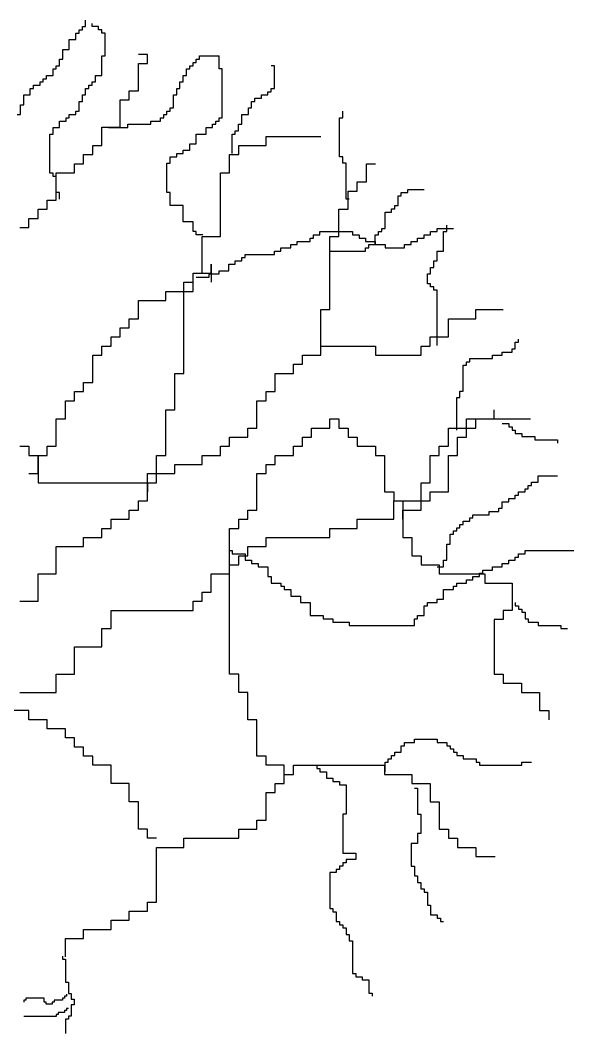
# Model space of a CAD drawing. Header units: millimetres. Extents: x -10794 to 121495, y 177957 to 264658.
# Drawn here: x 97749 to 100502, y 203721 to 208730 of the extents above; entities that cross this region are included whole.
import ezdxf

# ---------------------------------------------------------------- set-up
doc = ezdxf.new("R2010")
doc.units = ezdxf.units.MM

# ---------------------------------------------------------------- blocks, each defined once
blk = doc.blocks.new('A$C5D3D05BB')
for p, q in [((3091.3, 8349.9), (3091.3, 8366.1)), ((3091.3, 8366.1), (3107.4, 8366.1)), ((3107.4, 8366.1), (3107.4, 8398.4)), ((3139.8, 8366.1), (3139.8, 8382.2)), ((3172.2, 8366.1), (3139.8, 8366.1)), ((3172.2, 8349.9), (3172.2, 8366.1)), ((3058.9, 8301.4), (3058.9, 8333.7)), ((3058.9, 8333.7), (3075.1, 8333.7)), ((3075.1, 8333.7), (3075.1, 8349.9)), ((3075.1, 8349.9), (3091.3, 8349.9)), ((3188.4, 8349.9), (3172.2, 8349.9)), ((3188.4, 8333.7), (3188.4, 8349.9)), ((3204.5, 8333.7), (3188.4, 8333.7)), ((3204.5, 8220.5), (3204.5, 8333.7)), ((3026.5, 8252.8), (3026.5, 8301.4)), ((3026.5, 8301.4), (3058.9, 8301.4)), ((2994.1, 8204.3), (2994.1, 8252.8)), ((2994.1, 8252.8), (3026.5, 8252.8)), ((3188.4, 8123.5), (3188.4, 8220.5)), ((3188.4, 8220.5), (3204.5, 8220.5)), ((3415.2, 8228.3), (3369.9, 8228.3)), ((3415.2, 8183), (3415.2, 8228.3)), ((3673.9, 8204.3), (3673.9, 8220.5)), ((3673.9, 8220.5), (3771, 8220.5)), ((3771, 8155.8), (3771, 8220.5)), ((2961.8, 8155.8), (2961.8, 8172)), ((2961.8, 8172), (2978, 8172)), ((2978, 8172), (2978, 8204.3)), ((2978, 8204.3), (2994.1, 8204.3)), ((3369.9, 8047), (3369.9, 8183)), ((3369.9, 8183), (3415.2, 8183)), ((3625.3, 8155.8), (3625.3, 8172)), ((3625.3, 8172), (3641.5, 8172)), ((3641.5, 8172), (3641.5, 8188.2)), ((3641.5, 8188.2), (3657.7, 8188.2)), ((3657.7, 8188.2), (3657.7, 8204.3)), ((3657.7, 8204.3), (3673.9, 8204.3)), ((4046.1, 8172), (4030, 8172)), ((4046.1, 8058.8), (4046.1, 8172)), ((2913.2, 8107.3), (2913.2, 8123.5)), ((2913.2, 8123.5), (2945.6, 8123.5)), ((2945.6, 8123.5), (2945.6, 8155.8)), ((2945.6, 8155.8), (2961.8, 8155.8)), ((3156, 8091.1), (3156, 8123.5)), ((3156, 8123.5), (3188.4, 8123.5)), ((3593, 8091.1), (3593, 8123.5)), ((3593, 8123.5), (3609.2, 8123.5)), ((3609.2, 8123.5), (3609.2, 8155.8)), ((3609.2, 8155.8), (3625.3, 8155.8)), ((3787.2, 8155.8), (3771, 8155.8)), ((3787.2, 7913.2), (3787.2, 8155.8)), ((2848.5, 8058.8), (2848.5, 8074.9)), ((2848.5, 8074.9), (2880.9, 8074.9)), ((2880.9, 8074.9), (2880.9, 8091.1)), ((2880.9, 8091.1), (2897, 8091.1)), ((2897, 8091.1), (2897, 8107.3)), ((2897, 8107.3), (2913.2, 8107.3)), ((3123.6, 8058.8), (3123.6, 8074.9)), ((3123.6, 8074.9), (3139.8, 8074.9)), ((3139.8, 8074.9), (3139.8, 8091.1)), ((3139.8, 8091.1), (3156, 8091.1)), ((3576.8, 8058.8), (3576.8, 8091.1)), ((3576.8, 8091.1), (3593, 8091.1)), ((2799.9, 7977.9), (2799.9, 8026.4)), ((2799.9, 8026.4), (2832.3, 8026.4)), ((2832.3, 8026.4), (2832.3, 8058.8)), ((2832.3, 8058.8), (2848.5, 8058.8)), ((3091.3, 7994.1), (3091.3, 8026.4)), ((3091.3, 8026.4), (3107.4, 8026.4)), ((3107.4, 8026.4), (3107.4, 8058.8)), ((3107.4, 8058.8), (3123.6, 8058.8)), ((3324.5, 8001.7), (3324.5, 8047)), ((3324.5, 8047), (3369.9, 8047)), ((3544.4, 7961.7), (3544.4, 8026.4)), ((3544.4, 8026.4), (3560.6, 8026.4)), ((3560.6, 8026.4), (3560.6, 8058.8)), ((3560.6, 8058.8), (3576.8, 8058.8)), ((3981.4, 8010.2), (3981.4, 8026.4)), ((3981.4, 8026.4), (4013.8, 8026.4)), ((4013.8, 8026.4), (4013.8, 8042.6)), ((4013.8, 8042.6), (4030, 8042.6)), ((4030, 8042.6), (4030, 8058.8)), ((4030, 8058.8), (4046.1, 8058.8)), ((2783.7, 7929.4), (2783.7, 7977.9)), ((2783.7, 7977.9), (2799.9, 7977.9)), ((3075.1, 7945.5), (3075.1, 7994.1)), ((3075.1, 7994.1), (3091.3, 7994.1)), ((3279.2, 7865.8), (3279.2, 8001.7)), ((3279.2, 8001.7), (3324.5, 8001.7)), ((3932.8, 7961.7), (3932.8, 7994.1)), ((3932.8, 7994.1), (3949, 7994.1)), ((3949, 7994.1), (3949, 8010.2)), ((3949, 8010.2), (3981.4, 8010.2)), ((2767.6, 7929.4), (2783.7, 7929.4)), ((3026.5, 7913.2), (3026.5, 7929.4)), ((3026.5, 7929.4), (3058.9, 7929.4)), ((3058.9, 7929.4), (3058.9, 7945.5)), ((3058.9, 7945.5), (3075.1, 7945.5)), ((3495.9, 7913.2), (3495.9, 7929.4)), ((3495.9, 7929.4), (3512.1, 7929.4)), ((3512.1, 7929.4), (3512.1, 7945.5)), ((3512.1, 7945.5), (3528.2, 7945.5)), ((3528.2, 7945.5), (3528.2, 7961.7)), ((3528.2, 7961.7), (3544.4, 7961.7)), ((3884.3, 7880.8), (3884.3, 7929.4)), ((3884.3, 7929.4), (3916.7, 7929.4)), ((3916.7, 7929.4), (3916.7, 7961.7)), ((3916.7, 7961.7), (3932.8, 7961.7)), ((4386, 7913.2), (4386, 7945.5)), ((2945.6, 7832.3), (2945.6, 7864.7)), ((2945.6, 7864.7), (2978, 7864.7)), ((2978, 7864.7), (2978, 7897)), ((2978, 7897), (3010.3, 7897)), ((3010.3, 7897), (3010.3, 7913.2)), ((3010.3, 7913.2), (3026.5, 7913.2)), ((3188.5, 7775.2), (3188.5, 7865.8)), ((3188.5, 7865.8), (3279.2, 7865.8)), ((3220.7, 7864.7), (3317.8, 7864.7)), ((3317.8, 7864.7), (3317.8, 7880.8)), ((3317.8, 7880.8), (3431.1, 7880.8)), ((3431.1, 7880.8), (3431.1, 7897)), ((3431.1, 7897), (3479.7, 7897)), ((3479.7, 7897), (3479.7, 7913.2)), ((3479.7, 7913.2), (3495.9, 7913.2)), ((3706.3, 7832.3), (3706.3, 7864.7)), ((3706.3, 7864.7), (3738.6, 7864.7)), ((3738.6, 7864.7), (3738.6, 7880.8)), ((3738.6, 7880.8), (3754.8, 7880.8)), ((3754.8, 7880.8), (3754.8, 7897)), ((3754.8, 7897), (3771, 7897)), ((3771, 7897), (3771, 7913.2)), ((3771, 7913.2), (3787.2, 7913.2)), ((3868.1, 7848.5), (3868.1, 7880.8)), ((3868.1, 7880.8), (3884.3, 7880.8)), ((4369.8, 7719.1), (4369.8, 7913.2)), ((4369.8, 7913.2), (4386, 7913.2)), ((2929.4, 7638.2), (2929.4, 7832.3)), ((2929.4, 7832.3), (2945.6, 7832.3)), ((3657.7, 7783.8), (3657.7, 7832.3)), ((3657.7, 7832.3), (3706.3, 7832.3)), ((3835.7, 7735.3), (3835.7, 7832.3)), ((3835.7, 7832.3), (3851.9, 7832.3)), ((3851.9, 7832.3), (3851.9, 7848.5)), ((3851.9, 7848.5), (3868.1, 7848.5)), ((4004.6, 7775.2), (4004.6, 7820.5)), ((4004.6, 7820.5), (4276.6, 7820.5)), ((3143.2, 7729.9), (3143.2, 7775.2)), ((3143.2, 7775.2), (3188.5, 7775.2)), ((3625.3, 7751.4), (3625.3, 7783.8)), ((3625.3, 7783.8), (3657.7, 7783.8)), ((3868.6, 7729.9), (3868.6, 7775.2)), ((3868.6, 7775.2), (4004.6, 7775.2)), ((3097.8, 7684.5), (3097.8, 7729.9)), ((3097.8, 7729.9), (3143.2, 7729.9)), ((3528.2, 7686.7), (3528.2, 7719.1)), ((3528.2, 7719.1), (3560.6, 7719.1)), ((3560.6, 7719.1), (3560.6, 7735.3)), ((3560.6, 7735.3), (3593, 7735.3)), ((3593, 7735.3), (3593, 7751.4)), ((3593, 7751.4), (3625.3, 7751.4)), ((3823.3, 7639.2), (3823.3, 7729.9)), ((3823.3, 7729.9), (3868.6, 7729.9)), ((4386, 7719.1), (4369.8, 7719.1)), ((4386, 7686.7), (4386, 7719.1)), ((3052.5, 7639.2), (3052.5, 7684.5)), ((3052.5, 7684.5), (3097.8, 7684.5)), ((3512.1, 7541.2), (3512.1, 7686.7)), ((3512.1, 7686.7), (3528.2, 7686.7)), ((4402.2, 7686.7), (4386, 7686.7)), ((4402.2, 7508.8), (4402.2, 7686.7)), ((4503.3, 7593.9), (4503.3, 7684.5)), ((4503.3, 7684.5), (4548.7, 7684.5)), ((2945.6, 7638.2), (2929.4, 7638.2)), ((2945.6, 7622), (2945.6, 7638.2)), ((2961.8, 7622), (2945.6, 7622)), ((2961.8, 7503.3), (2961.8, 7639.2)), ((2961.8, 7639.2), (3052.5, 7639.2)), ((2961.8, 7541.2), (2961.8, 7622)), ((3777.9, 7322.1), (3777.9, 7639.2)), ((3777.9, 7639.2), (3823.3, 7639.2)), ((4458, 7548.6), (4458, 7593.9)), ((4458, 7593.9), (4503.3, 7593.9)), ((2978, 7541.2), (2961.8, 7541.2)), ((2978, 7508.8), (2978, 7541.2)), ((3528.2, 7541.2), (3512.1, 7541.2)), ((3528.2, 7476.5), (3528.2, 7541.2)), ((4412.7, 7458), (4412.7, 7548.6)), ((4412.7, 7548.6), (4458, 7548.6)), ((4661.2, 7476.5), (4661.2, 7525)), ((4661.2, 7525), (4677.3, 7525)), ((4677.3, 7525), (4677.3, 7541.2)), ((4677.3, 7541.2), (4709.7, 7541.2)), ((4709.7, 7541.2), (4709.7, 7557.3)), ((4709.7, 7557.3), (4790.6, 7557.3)), ((2916.5, 7458), (2916.5, 7503.3)), ((2916.5, 7503.3), (2961.8, 7503.3)), ((3593, 7476.5), (3528.2, 7476.5)), ((3593, 7395.6), (3593, 7476.5)), ((4418.4, 7508.8), (4402.2, 7508.8)), ((4645, 7460.3), (4645, 7476.5)), ((4645, 7476.5), (4661.2, 7476.5)), ((2871.2, 7412.7), (2871.2, 7458)), ((2871.2, 7458), (2916.5, 7458)), ((4367.3, 7322.1), (4367.3, 7458)), ((4367.3, 7458), (4412.7, 7458)), ((4596.4, 7363.3), (4596.4, 7444.1)), ((4596.4, 7444.1), (4628.8, 7444.1)), ((4628.8, 7444.1), (4628.8, 7460.3)), ((4628.8, 7460.3), (4645, 7460.3)), ((2780.5, 7367.4), (2825.8, 7367.4)), ((2825.8, 7367.4), (2825.8, 7412.7)), ((2825.8, 7412.7), (2871.2, 7412.7)), ((3641.5, 7395.6), (3593, 7395.6)), ((3641.5, 7347.1), (3641.5, 7395.6)), ((4903.9, 7347.1), (4903.9, 7379.4)), ((3657.7, 7347.1), (3641.5, 7347.1)), ((3657.7, 7330.9), (3657.7, 7347.1)), ((3690.1, 7330.9), (3657.7, 7330.9)), ((3687.2, 7140.8), (3687.2, 7322.1)), ((3687.2, 7322.1), (3777.9, 7322.1)), ((4224.2, 7298.6), (4224.2, 7314.7)), ((4224.2, 7314.7), (4240.4, 7314.7)), ((4240.4, 7314.7), (4240.4, 7330.9)), ((4240.4, 7330.9), (4272.7, 7330.9)), ((4272.7, 7330.9), (4272.7, 7347.1)), ((4272.7, 7347.1), (4434.6, 7347.1)), ((4322, 6959.6), (4322, 7322.1)), ((4322, 7322.1), (4367.3, 7322.1)), ((4434.6, 7347.1), (4434.6, 7330.9)), ((4434.6, 7330.9), (4466.9, 7330.9)), ((4466.9, 7330.9), (4466.9, 7314.7)), ((4466.9, 7314.7), (4499.3, 7314.7)), ((4499.3, 7314.7), (4499.3, 7298.6)), ((4547.9, 7282.4), (4547.9, 7330.9)), ((4547.9, 7330.9), (4564, 7330.9)), ((4564, 7330.9), (4564, 7347.1)), ((4564, 7347.1), (4580.2, 7347.1)), ((4580.2, 7347.1), (4580.2, 7363.3)), ((4580.2, 7363.3), (4596.4, 7363.3)), ((4758.3, 7298.6), (4758.3, 7314.7)), ((4758.3, 7314.7), (4790.6, 7314.7)), ((4790.6, 7314.7), (4790.6, 7330.9)), ((4790.6, 7330.9), (4823, 7330.9)), ((4823, 7330.9), (4823, 7347.1)), ((4823, 7347.1), (4855.4, 7347.1)), ((4855.4, 7347.1), (4855.4, 7363.3)), ((4855.4, 7363.3), (4936.3, 7363.3)), ((4887.7, 7250), (4887.7, 7347.1)), ((4887.7, 7347.1), (4903.9, 7347.1)), ((4078.5, 7250), (4078.5, 7266.2)), ((4078.5, 7266.2), (4127.1, 7266.2)), ((4127.1, 7266.2), (4127.1, 7282.4)), ((4127.1, 7282.4), (4159.4, 7282.4)), ((4159.4, 7282.4), (4159.4, 7298.6)), ((4159.4, 7298.6), (4224.2, 7298.6)), ((4499.3, 7298.6), (4547.9, 7298.6)), ((4499.3, 7250), (4499.3, 7266.2)), ((4499.3, 7266.2), (4515.5, 7266.2)), ((4515.5, 7266.2), (4515.5, 7282.4)), ((4515.5, 7282.4), (4547.9, 7282.4)), ((4547.9, 7298.6), (4547.9, 7282.4)), ((4547.9, 7282.4), (4596.4, 7282.4)), ((4596.4, 7282.4), (4596.4, 7266.2)), ((4596.4, 7266.2), (4693.5, 7266.2)), ((4693.5, 7266.2), (4693.5, 7282.4)), ((4693.5, 7282.4), (4725.9, 7282.4)), ((4725.9, 7282.4), (4725.9, 7298.6)), ((4725.9, 7298.6), (4758.3, 7298.6)), ((3884.3, 7201.5), (3884.3, 7217.7)), ((3884.3, 7217.7), (3900.5, 7217.7)), ((3900.5, 7217.7), (3900.5, 7233.9)), ((3900.5, 7233.9), (4046.1, 7233.9)), ((4046.1, 7233.9), (4046.1, 7250)), ((4046.1, 7250), (4078.5, 7250)), ((4321.3, 7250), (4499.3, 7250)), ((4855.4, 7201.5), (4855.4, 7250)), ((4855.4, 7250), (4887.7, 7250)), ((3732.6, 7140.8), (3732.6, 7186.1)), ((3732.6, 7186.1), (3732.6, 7095.5)), ((3819.6, 7153), (3819.6, 7185.3)), ((3819.6, 7185.3), (3851.9, 7185.3)), ((3851.9, 7185.3), (3851.9, 7201.5)), ((3851.9, 7201.5), (3884.3, 7201.5)), ((4823, 7136.8), (4823, 7169.2)), ((4823, 7169.2), (4839.2, 7169.2)), ((4839.2, 7169.2), (4839.2, 7201.5)), ((4839.2, 7201.5), (4855.4, 7201.5)), ((3641.9, 7095.5), (3641.9, 7140.8)), ((3641.9, 7140.8), (3687.2, 7140.8)), ((3641.9, 7050.2), (3641.9, 7140.8)), ((3641.9, 7140.8), (3732.6, 7140.8)), ((3657.7, 7120.6), (3722.4, 7120.6)), ((3722.4, 7120.6), (3722.4, 7136.8)), ((3722.4, 7136.8), (3771, 7136.8)), ((3771, 7136.8), (3771, 7153)), ((3771, 7153), (3819.6, 7153)), ((4806.8, 7088.3), (4806.8, 7136.8)), ((4806.8, 7136.8), (4823, 7136.8)), ((3596.6, 7050.2), (3596.6, 7095.5)), ((3596.6, 7095.5), (3641.9, 7095.5)), ((4823, 7088.3), (4806.8, 7088.3)), ((4823, 7072.1), (4823, 7088.3)), ((4839.2, 7072.1), (4823, 7072.1)), ((4839.2, 7055.9), (4839.2, 7072.1)), ((3505.9, 7004.9), (3505.9, 7050.2)), ((3505.9, 7050.2), (3596.6, 7050.2)), ((3596.6, 6642.4), (3596.6, 7050.2)), ((3596.6, 7050.2), (3641.9, 7050.2)), ((4855.4, 7055.9), (4839.2, 7055.9)), ((4855.4, 6781), (4855.4, 7055.9)), ((3369.9, 6914.3), (3369.9, 7004.9)), ((3369.9, 7004.9), (3505.9, 7004.9)), ((3324.5, 6869), (3324.5, 6914.3)), ((3324.5, 6914.3), (3369.9, 6914.3)), ((4276.6, 6733), (4276.6, 6959.6)), ((4276.6, 6959.6), (4322, 6959.6)), ((4911.4, 6823.7), (4911.4, 6914.3)), ((4911.4, 6914.3), (5047.4, 6914.3)), ((5047.4, 6914.3), (5047.4, 6959.6)), ((5047.4, 6959.6), (5183.4, 6959.6)), ((3279.2, 6823.7), (3279.2, 6869)), ((3279.2, 6869), (3324.5, 6869)), ((3233.9, 6778.4), (3233.9, 6823.7)), ((3233.9, 6823.7), (3279.2, 6823.7)), ((4820.7, 6778.4), (4820.7, 6823.7)), ((4820.7, 6823.7), (4911.4, 6823.7)), ((5260, 6797.1), (5260, 6813.3)), ((3188.5, 6733), (3188.5, 6778.4)), ((3188.5, 6778.4), (3233.9, 6778.4)), ((4276.6, 6733), (4276.6, 6778.4)), ((4276.6, 6778.4), (4548.7, 6778.4)), ((4548.7, 6778.4), (4548.7, 6733)), ((4775.4, 6733), (4775.4, 6778.4)), ((4775.4, 6778.4), (4820.7, 6778.4)), ((5227.6, 6748.6), (5227.6, 6764.8)), ((5227.6, 6764.8), (5243.8, 6764.8)), ((5243.8, 6764.8), (5243.8, 6797.1)), ((5243.8, 6797.1), (5260, 6797.1)), ((3143.2, 6597.1), (3143.2, 6733)), ((3143.2, 6733), (3188.5, 6733)), ((4186, 6687.7), (4186, 6733)), ((4186, 6733), (4276.6, 6733)), ((4186, 6733), (4276.6, 6733)), ((4548.7, 6733), (4775.4, 6733)), ((5017.2, 6700.1), (5017.2, 6716.3)), ((5017.2, 6716.3), (5130.5, 6716.3)), ((5130.5, 6716.3), (5130.5, 6732.5)), ((5130.5, 6732.5), (5179.1, 6732.5)), ((5179.1, 6732.5), (5179.1, 6748.6)), ((5179.1, 6748.6), (5227.6, 6748.6)), ((4140.6, 6642.4), (4140.6, 6687.7)), ((4140.6, 6687.7), (4186, 6687.7)), ((4984.8, 6554.5), (4984.8, 6683.9)), ((4984.8, 6683.9), (5001, 6683.9)), ((5001, 6683.9), (5001, 6700.1)), ((5001, 6700.1), (5017.2, 6700.1)), ((3551.2, 6461.2), (3551.2, 6642.4)), ((3551.2, 6642.4), (3596.6, 6642.4)), ((4049.9, 6551.8), (4049.9, 6642.4)), ((4049.9, 6642.4), (4140.6, 6642.4)), ((3097.8, 6551.8), (3097.8, 6597.1)), ((3097.8, 6597.1), (3143.2, 6597.1)), ((3052.5, 6506.5), (3052.5, 6551.8)), ((3052.5, 6551.8), (3097.8, 6551.8)), ((4004.6, 6506.5), (4004.6, 6551.8)), ((4004.6, 6551.8), (4049.9, 6551.8)), ((4952.5, 6360.4), (4952.5, 6522.2)), ((4952.5, 6522.2), (4968.7, 6522.2)), ((4968.7, 6522.2), (4968.7, 6554.5)), ((4968.7, 6554.5), (4984.8, 6554.5)), ((3007.2, 6415.9), (3007.2, 6506.5)), ((3007.2, 6506.5), (3052.5, 6506.5)), ((3959.3, 6370.6), (3959.3, 6506.5)), ((3959.3, 6506.5), (4004.6, 6506.5)), ((2961.8, 6279.9), (2961.8, 6415.9)), ((2961.8, 6415.9), (3007.2, 6415.9)), ((3505.9, 6234.6), (3505.9, 6461.2)), ((3505.9, 6461.2), (3551.2, 6461.2)), ((4322, 6370.6), (4322, 6415.9)), ((4322, 6415.9), (4367.3, 6415.9)), ((4367.3, 6415.9), (4367.3, 6370.6)), ((5002, 6370.6), (5002, 6415.9)), ((5002, 6415.9), (5138.1, 6415.9)), ((5047.4, 6370.6), (5047.4, 6415.9)), ((5047.4, 6415.9), (5319.4, 6415.9)), ((5138.1, 6415.9), (5138.1, 6461.2)), ((3913.9, 6325.3), (3913.9, 6370.6)), ((3913.9, 6370.6), (3959.3, 6370.6)), ((4231.3, 6325.3), (4231.3, 6370.6)), ((4231.3, 6370.6), (4322, 6370.6)), ((4367.3, 6370.6), (4412.7, 6370.6)), ((4412.7, 6370.6), (4412.7, 6325.3)), ((4911.4, 6279.9), (4911.4, 6370.6)), ((4911.4, 6370.6), (5002, 6370.6)), ((5002, 6325.3), (5002, 6370.6)), ((5002, 6370.6), (5047.4, 6370.6)), ((5179.1, 6392.8), (5211.4, 6392.8)), ((5211.4, 6392.8), (5211.4, 6376.6)), ((5211.4, 6376.6), (5227.6, 6376.6)), ((5227.6, 6376.6), (5227.6, 6360.4)), ((3823.3, 6279.9), (3823.3, 6325.3)), ((3823.3, 6325.3), (3913.9, 6325.3)), ((4186, 6279.9), (4186, 6325.3)), ((4186, 6325.3), (4231.3, 6325.3)), ((4412.7, 6325.3), (4458, 6325.3)), ((4458, 6325.3), (4458, 6279.9)), ((4956.7, 6234.6), (4956.7, 6325.3)), ((4956.7, 6325.3), (5002, 6325.3)), ((5227.6, 6360.4), (5243.8, 6360.4)), ((5243.8, 6360.4), (5243.8, 6344.3)), ((5243.8, 6344.3), (5276.2, 6344.3)), ((5276.2, 6344.3), (5276.2, 6328.1)), ((5276.2, 6328.1), (5340.9, 6328.1)), ((5340.9, 6328.1), (5340.9, 6311.9)), ((5340.9, 6311.9), (5454.2, 6311.9)), ((5454.2, 6311.9), (5454.2, 6295.7)), ((2780.5, 6279.9), (2825.8, 6279.9)), ((2825.8, 6279.9), (2825.8, 6234.6)), ((2916.5, 6234.6), (2916.5, 6279.9)), ((2916.5, 6279.9), (2961.8, 6279.9)), ((3777.9, 6234.6), (3777.9, 6279.9)), ((3777.9, 6279.9), (3823.3, 6279.9)), ((4140.6, 6234.6), (4140.6, 6279.9)), ((4140.6, 6279.9), (4186, 6279.9)), ((4458, 6279.9), (4548.7, 6279.9)), ((4548.7, 6279.9), (4548.7, 6234.6)), ((4866, 6234.6), (4866, 6279.9)), ((4866, 6279.9), (4911.4, 6279.9)), ((2825.8, 6234.6), (2871.2, 6234.6)), ((2871.2, 6234.6), (2871.2, 6098.7)), ((2871.2, 6144), (2871.2, 6234.6)), ((2871.2, 6234.6), (2916.5, 6234.6)), ((3460.5, 6144), (3460.5, 6234.6)), ((3460.5, 6234.6), (3505.9, 6234.6)), ((3687.2, 6189.3), (3687.2, 6234.6)), ((3687.2, 6234.6), (3777.9, 6234.6)), ((4049.9, 6189.3), (4049.9, 6234.6)), ((4049.9, 6234.6), (4140.6, 6234.6)), ((4548.7, 6234.6), (4594, 6234.6)), ((4594, 6234.6), (4594, 6053.4)), ((4820.7, 6098.7), (4820.7, 6234.6)), ((4820.7, 6234.6), (4866, 6234.6)), ((4911.4, 6053.4), (4911.4, 6234.6)), ((4911.4, 6234.6), (4956.7, 6234.6)), ((3551.2, 6144), (3551.2, 6189.3)), ((3551.2, 6189.3), (3687.2, 6189.3)), ((4004.6, 6144), (4004.6, 6189.3)), ((4004.6, 6189.3), (4049.9, 6189.3)), ((2825.8, 6144), (2871.2, 6144)), ((3415.2, 6008.1), (3415.2, 6144)), ((3415.2, 6144), (3460.5, 6144)), ((3460.5, 6098.7), (3460.5, 6144)), ((3460.5, 6144), (3551.2, 6144)), ((3959.3, 5962.8), (3959.3, 6144)), ((3959.3, 6144), (4004.6, 6144)), ((5357.1, 6101.6), (5357.1, 6134)), ((5357.1, 6134), (5454.2, 6134)), ((2871.2, 6098.7), (3415.2, 6098.7)), ((3415.2, 6098.7), (3415.2, 6053.4)), ((3415.2, 6053.4), (3415.2, 6098.7)), ((3415.2, 6098.7), (3460.5, 6098.7)), ((4775.4, 6008.1), (4775.4, 6098.7)), ((4775.4, 6098.7), (4820.7, 6098.7)), ((5292.4, 6053.1), (5292.4, 6069.3)), ((5292.4, 6069.3), (5308.5, 6069.3)), ((5308.5, 6069.3), (5308.5, 6085.5)), ((5308.5, 6085.5), (5324.7, 6085.5)), ((5324.7, 6085.5), (5324.7, 6101.6)), ((5324.7, 6101.6), (5357.1, 6101.6)), ((4594, 6053.4), (4639.3, 6053.4)), ((4639.3, 6053.4), (4639.3, 6008.1)), ((4820.7, 6008.1), (4820.7, 6053.4)), ((4820.7, 6053.4), (4911.4, 6053.4)), ((5211.4, 6004.6), (5211.4, 6020.8)), ((5211.4, 6020.8), (5243.8, 6020.8)), ((5243.8, 6020.8), (5243.8, 6037)), ((5243.8, 6037), (5260, 6037)), ((5260, 6037), (5260, 6053.1)), ((5260, 6053.1), (5292.4, 6053.1)), ((3324.5, 5917.5), (3324.5, 5962.8)), ((3324.5, 5962.8), (3369.9, 5962.8)), ((3369.9, 5962.8), (3369.9, 6008.1)), ((3369.9, 6008.1), (3415.2, 6008.1)), ((3913.9, 5917.5), (3913.9, 5962.8)), ((3913.9, 5962.8), (3959.3, 5962.8)), ((4639.3, 6008.1), (4684.7, 6008.1)), ((4639.3, 5917.5), (4639.3, 6008.1)), ((4639.3, 6008.1), (4775.4, 6008.1)), ((4684.7, 6008.1), (4684.7, 5826.8)), ((4684.7, 5917.5), (4684.7, 5962.8)), ((4684.7, 5962.8), (4775.4, 5962.8)), ((4775.4, 5962.8), (4775.4, 6008.1)), ((4775.4, 6008.1), (4820.7, 6008.1)), ((5162.9, 5956.1), (5162.9, 5972.3)), ((5162.9, 5972.3), (5179.1, 5972.3)), ((5179.1, 5972.3), (5179.1, 6004.6)), ((5179.1, 6004.6), (5211.4, 6004.6)), ((3233.9, 5872.2), (3233.9, 5917.5)), ((3233.9, 5917.5), (3324.5, 5917.5)), ((3868.6, 5872.2), (3868.6, 5917.5)), ((3868.6, 5917.5), (3913.9, 5917.5)), ((4458, 5872.2), (4458, 5917.5)), ((4458, 5917.5), (4639.3, 5917.5)), ((5017.2, 5907.6), (5017.2, 5923.7)), ((5017.2, 5923.7), (5033.4, 5923.7)), ((5033.4, 5923.7), (5033.4, 5939.9)), ((5033.4, 5939.9), (5114.3, 5939.9)), ((5114.3, 5939.9), (5114.3, 5956.1)), ((5114.3, 5956.1), (5162.9, 5956.1)), ((3188.5, 5826.8), (3188.5, 5872.2)), ((3188.5, 5872.2), (3233.9, 5872.2)), ((3823.3, 5147.2), (3823.3, 5872.2)), ((3823.3, 5872.2), (3868.6, 5872.2)), ((4322, 5826.8), (4322, 5872.2)), ((4322, 5872.2), (4458, 5872.2)), ((4952.5, 5859), (4952.5, 5875.2)), ((4952.5, 5875.2), (4968.7, 5875.2)), ((4968.7, 5875.2), (4968.7, 5891.4)), ((4968.7, 5891.4), (4984.8, 5891.4)), ((4984.8, 5891.4), (4984.8, 5907.6)), ((4984.8, 5907.6), (5017.2, 5907.6)), ((3097.8, 5781.5), (3097.8, 5826.8)), ((3097.8, 5826.8), (3188.5, 5826.8)), ((4004.6, 5781.5), (4004.6, 5826.8)), ((4004.6, 5826.8), (4322, 5826.8)), ((4684.7, 5826.8), (4730, 5826.8)), ((4730, 5826.8), (4730, 5736.2)), ((4920.1, 5794.3), (4920.1, 5842.9)), ((4920.1, 5842.9), (4936.3, 5842.9)), ((4936.3, 5842.9), (4936.3, 5859)), ((4936.3, 5859), (4952.5, 5859)), ((2961.8, 5645.6), (2961.8, 5781.5)), ((2961.8, 5781.5), (3097.8, 5781.5)), ((3819.6, 5762), (3835.7, 5762)), ((3835.7, 5762), (3835.7, 5745.8)), ((3913.9, 5736.2), (3913.9, 5781.5)), ((3913.9, 5781.5), (4004.6, 5781.5)), ((4903.9, 5713.5), (4903.9, 5794.3)), ((4903.9, 5794.3), (4920.1, 5794.3)), ((5292.4, 5745.8), (5292.4, 5762)), ((5292.4, 5762), (5535.1, 5762)), ((3835.7, 5745.8), (3900.5, 5745.8)), ((3868.6, 5690.9), (3868.6, 5736.2)), ((3868.6, 5736.2), (3913.9, 5736.2)), ((3900.5, 5745.8), (3900.5, 5713.5)), ((3900.5, 5713.5), (3932.8, 5713.5)), ((3932.8, 5713.5), (3932.8, 5697.3)), ((4730, 5736.2), (4775.4, 5736.2)), ((4775.4, 5736.2), (4775.4, 5690.9)), ((4887.7, 5681.1), (4887.7, 5713.5)), ((4887.7, 5713.5), (4903.9, 5713.5)), ((5211.4, 5697.3), (5211.4, 5713.5)), ((5211.4, 5713.5), (5243.8, 5713.5)), ((5243.8, 5713.5), (5243.8, 5729.6)), ((5243.8, 5729.6), (5260, 5729.6)), ((5260, 5729.6), (5260, 5745.8)), ((5260, 5745.8), (5292.4, 5745.8)), ((3823.3, 5645.6), (3823.3, 5690.9)), ((3823.3, 5690.9), (3868.6, 5690.9)), ((3932.8, 5697.3), (3965.2, 5697.3)), ((3965.2, 5697.3), (3965.2, 5681.1)), ((3965.2, 5681.1), (4013.8, 5681.1)), ((4013.8, 5681.1), (4013.8, 5632.6)), ((4775.4, 5690.9), (4866, 5690.9)), ((4855.4, 5681.1), (4887.7, 5681.1)), ((4866, 5690.9), (4866, 5645.6)), ((5082, 5648.8), (5082, 5664.9)), ((5082, 5664.9), (5130.5, 5664.9)), ((5130.5, 5664.9), (5130.5, 5681.1)), ((5130.5, 5681.1), (5179.1, 5681.1)), ((5179.1, 5681.1), (5179.1, 5697.3)), ((5179.1, 5697.3), (5211.4, 5697.3)), ((2871.2, 5509.7), (2871.2, 5645.6)), ((2871.2, 5645.6), (2961.8, 5645.6)), ((3732.6, 5555), (3732.6, 5645.6)), ((3732.6, 5645.6), (3823.3, 5645.6)), ((4013.8, 5632.6), (4030, 5632.6)), ((4030, 5632.6), (4030, 5600.2)), ((4866, 5645.6), (5092.7, 5645.6)), ((5001, 5600.2), (5001, 5616.4)), ((5001, 5616.4), (5033.4, 5616.4)), ((5033.4, 5616.4), (5033.4, 5632.6)), ((5033.4, 5632.6), (5065.8, 5632.6)), ((5065.8, 5632.6), (5065.8, 5648.8)), ((5065.8, 5648.8), (5082, 5648.8)), ((5092.7, 5645.6), (5092.7, 5600.3)), ((4030, 5600.2), (4078.5, 5600.2)), ((4078.5, 5600.2), (4078.5, 5584.1)), ((4078.5, 5584.1), (4094.7, 5584.1)), ((4094.7, 5584.1), (4094.7, 5567.9)), ((4094.7, 5567.9), (4127.1, 5567.9)), ((4127.1, 5567.9), (4127.1, 5535.5)), ((4887.7, 5519.4), (4887.7, 5567.9)), ((4887.7, 5567.9), (4936.3, 5567.9)), ((4936.3, 5567.9), (4936.3, 5584.1)), ((4936.3, 5584.1), (4952.5, 5584.1)), ((4952.5, 5584.1), (4952.5, 5600.2)), ((4952.5, 5600.2), (5001, 5600.2)), ((5092.7, 5600.3), (5228.7, 5600.3)), ((5228.7, 5600.3), (5228.7, 5464.4)), ((3687.2, 5509.7), (3687.2, 5555)), ((3687.2, 5555), (3732.6, 5555)), ((4127.1, 5535.5), (4175.6, 5535.5)), ((4175.6, 5535.5), (4175.6, 5503.2)), ((4855.4, 5503.2), (4855.4, 5519.4)), ((4855.4, 5519.4), (4887.7, 5519.4)), ((2780.5, 5509.7), (2871.2, 5509.7)), ((3233.9, 5373.7), (3233.9, 5464.4)), ((3233.9, 5464.4), (3641.9, 5464.4)), ((3641.9, 5464.4), (3641.9, 5509.7)), ((3641.9, 5509.7), (3687.2, 5509.7)), ((4175.6, 5503.2), (4224.2, 5503.2)), ((4224.2, 5503.2), (4224.2, 5438.5)), ((4790.6, 5438.5), (4790.6, 5487)), ((4790.6, 5487), (4806.8, 5487)), ((4806.8, 5487), (4806.8, 5503.2)), ((4806.8, 5503.2), (4855.4, 5503.2)), ((5228.7, 5464.4), (5183.4, 5464.4)), ((5183.4, 5464.4), (5183.4, 5419.1)), ((5243.8, 5503.2), (5243.8, 5487)), ((5243.8, 5487), (5260, 5487)), ((5260, 5487), (5260, 5470.8)), ((5260, 5470.8), (5276.2, 5470.8)), ((5276.2, 5470.8), (5276.2, 5454.7)), ((4224.2, 5438.5), (4288.9, 5438.5)), ((4288.9, 5438.5), (4288.9, 5422.3)), ((4288.9, 5422.3), (4337.5, 5422.3)), ((4337.5, 5422.3), (4337.5, 5406.1)), ((4742.1, 5390), (4742.1, 5422.3)), ((4742.1, 5422.3), (4758.3, 5422.3)), ((4758.3, 5422.3), (4758.3, 5438.5)), ((4758.3, 5438.5), (4790.6, 5438.5)), ((5183.4, 5419.1), (5138.1, 5419.1)), ((5138.1, 5419.1), (5138.1, 5147.2)), ((5276.2, 5454.7), (5292.4, 5454.7)), ((5292.4, 5454.7), (5292.4, 5422.3)), ((5292.4, 5422.3), (5308.5, 5422.3)), ((5308.5, 5422.3), (5308.5, 5406.1)), ((3188.5, 5283.1), (3188.5, 5373.7)), ((3188.5, 5373.7), (3233.9, 5373.7)), ((4337.5, 5406.1), (4418.4, 5406.1)), ((4418.4, 5406.1), (4418.4, 5390)), ((4418.4, 5390), (4742.1, 5390)), ((5308.5, 5406.1), (5357.1, 5406.1)), ((5357.1, 5406.1), (5357.1, 5390)), ((5357.1, 5390), (5470.4, 5390)), ((5470.4, 5390), (5470.4, 5373.8)), ((5470.4, 5373.8), (5502.8, 5373.8)), ((3052.5, 5147.2), (3052.5, 5283.1)), ((3052.5, 5283.1), (3188.5, 5283.1)), ((2961.8, 5056.6), (2961.8, 5147.2)), ((2961.8, 5147.2), (3052.5, 5147.2)), ((3868.6, 5147.2), (3823.3, 5147.2)), ((3868.6, 5056.6), (3868.6, 5147.2)), ((5138.1, 5147.2), (5183.4, 5147.2)), ((5183.4, 5147.2), (5183.4, 5101.9)), ((5183.4, 5101.9), (5274.1, 5101.9)), ((5274.1, 5101.9), (5274.1, 5056.6)), ((2780.5, 5056.6), (2961.8, 5056.6)), ((3913.9, 5056.6), (3868.6, 5056.6)), ((3913.9, 4920.6), (3913.9, 5056.6)), ((5274.1, 5056.6), (5364.8, 5056.6)), ((5364.8, 5056.6), (5364.8, 4966)), ((2825.8, 4966), (2689.8, 4966)), ((2825.8, 4920.6), (2825.8, 4966)), ((5364.8, 4966), (5410.1, 4966)), ((5410.1, 4966), (5410.1, 4920.6)), ((2916.5, 4920.6), (2825.8, 4920.6)), ((2916.5, 4875.3), (2916.5, 4920.6)), ((3959.3, 4920.6), (3913.9, 4920.6)), ((3959.3, 4739.4), (3959.3, 4920.6)), ((3007.2, 4875.3), (2916.5, 4875.3)), ((3007.2, 4830), (3007.2, 4875.3)), ((3052.5, 4830), (3007.2, 4830)), ((3052.5, 4784.7), (3052.5, 4830)), ((4742.1, 4807.7), (4742.1, 4823.9)), ((4742.1, 4823.9), (4855.4, 4823.9)), ((4855.4, 4823.9), (4855.4, 4807.7)), ((3097.8, 4784.7), (3052.5, 4784.7)), ((3097.8, 4739.4), (3097.8, 4784.7)), ((4645, 4743), (4645, 4759.2)), ((4645, 4759.2), (4677.3, 4759.2)), ((4677.3, 4759.2), (4677.3, 4791.5)), ((4677.3, 4791.5), (4693.5, 4791.5)), ((4693.5, 4791.5), (4693.5, 4807.7)), ((4693.5, 4807.7), (4742.1, 4807.7)), ((4855.4, 4807.7), (4903.9, 4807.7)), ((4903.9, 4807.7), (4903.9, 4791.5)), ((4903.9, 4791.5), (4920.1, 4791.5)), ((4920.1, 4791.5), (4920.1, 4775.3)), ((4920.1, 4775.3), (4936.3, 4775.3)), ((4936.3, 4775.3), (4936.3, 4759.2)), ((4936.3, 4759.2), (4952.5, 4759.2)), ((4952.5, 4759.2), (4952.5, 4743)), ((3143.2, 4739.4), (3097.8, 4739.4)), ((3143.2, 4694.1), (3143.2, 4739.4)), ((4004.6, 4739.4), (3959.3, 4739.4)), ((4004.6, 4694.1), (4004.6, 4739.4)), ((4596.4, 4662.1), (4596.4, 4710.6)), ((4596.4, 4710.6), (4612.6, 4710.6)), ((4612.6, 4710.6), (4612.6, 4726.8)), ((4612.6, 4726.8), (4628.8, 4726.8)), ((4628.8, 4726.8), (4628.8, 4743)), ((4628.8, 4743), (4645, 4743)), ((4952.5, 4743), (4984.8, 4743)), ((4984.8, 4743), (4984.8, 4726.8)), ((4984.8, 4726.8), (5049.6, 4726.8)), ((5049.6, 4726.8), (5049.6, 4710.6)), ((5049.6, 4710.6), (5065.8, 4710.6)), ((5065.8, 4710.6), (5065.8, 4694.5)), ((5276.2, 4694.5), (5276.2, 4710.6)), ((5276.2, 4710.6), (5324.7, 4710.6)), ((3233.9, 4694.1), (3143.2, 4694.1)), ((3233.9, 4603.5), (3233.9, 4694.1)), ((4095.3, 4694.1), (4004.6, 4694.1)), ((4095.3, 4648.8), (4095.3, 4694.1)), ((4140.6, 4648.8), (4140.6, 4694.1)), ((4140.6, 4694.1), (4594, 4694.1)), ((4240.4, 4694.5), (4256.5, 4694.5)), ((4256.5, 4694.5), (4256.5, 4678.3)), ((4256.5, 4678.3), (4272.7, 4678.3)), ((4272.7, 4678.3), (4272.7, 4662.1)), ((4272.7, 4662.1), (4305.1, 4662.1)), ((4305.1, 4662.1), (4305.1, 4629.8)), ((4594, 4694.1), (4594, 4648.8)), ((5065.8, 4694.5), (5276.2, 4694.5)), ((4095.3, 4603.5), (4095.3, 4648.8)), ((4095.3, 4648.8), (4140.6, 4648.8)), ((4305.1, 4629.8), (4337.5, 4629.8)), ((4337.5, 4629.8), (4337.5, 4613.6)), ((4337.5, 4613.6), (4369.8, 4613.6)), ((4369.8, 4613.6), (4369.8, 4597.4)), ((4594, 4648.8), (4730, 4648.8)), ((4730, 4648.8), (4730, 4603.5)), ((3324.5, 4603.5), (3233.9, 4603.5)), ((3324.5, 4512.9), (3324.5, 4603.5)), ((4049.9, 4558.2), (4049.9, 4603.5)), ((4049.9, 4603.5), (4095.3, 4603.5)), ((4369.8, 4597.4), (4402.2, 4597.4)), ((4402.2, 4597.4), (4402.2, 4451.9)), ((4730, 4603.5), (4820.7, 4603.5)), ((4742.1, 4581.3), (4758.3, 4581.3)), ((4758.3, 4581.3), (4758.3, 4451.9)), ((4820.7, 4603.5), (4820.7, 4512.9)), ((3369.9, 4512.9), (3324.5, 4512.9)), ((3369.9, 4376.9), (3369.9, 4512.9)), ((4004.6, 4422.2), (4004.6, 4558.2)), ((4004.6, 4558.2), (4049.9, 4558.2)), ((4820.7, 4512.9), (4866, 4512.9)), ((4866, 4512.9), (4866, 4376.9)), ((3959.3, 4376.9), (3959.3, 4422.2)), ((3959.3, 4422.2), (4004.6, 4422.2)), ((4402.2, 4451.9), (4386, 4451.9)), ((4386, 4451.9), (4386, 4257.8)), ((4758.3, 4451.9), (4774.4, 4451.9)), ((4774.4, 4451.9), (4774.4, 4354.8)), ((3415.2, 4376.9), (3369.9, 4376.9)), ((3415.2, 4331.6), (3415.2, 4376.9)), ((3868.6, 4331.6), (3868.6, 4376.9)), ((3868.6, 4376.9), (3959.3, 4376.9)), ((4866, 4376.9), (4911.4, 4376.9)), ((4911.4, 4376.9), (4911.4, 4331.6)), ((3460.5, 4331.6), (3415.2, 4331.6)), ((3596.6, 4286.3), (3596.6, 4331.6)), ((3596.6, 4331.6), (3868.6, 4331.6)), ((4774.4, 4354.8), (4758.3, 4354.8)), ((4758.3, 4354.8), (4758.3, 4306.3)), ((4911.4, 4331.6), (4956.7, 4331.6)), ((4956.7, 4331.6), (4956.7, 4286.3)), ((3460.5, 4014.5), (3460.5, 4286.3)), ((3460.5, 4286.3), (3596.6, 4286.3)), ((4758.3, 4306.3), (4725.9, 4306.3)), ((4725.9, 4306.3), (4725.9, 4193.1)), ((4956.7, 4286.3), (5047.4, 4286.3)), ((5047.4, 4286.3), (5047.4, 4241)), ((4386, 4257.8), (4450.8, 4257.8)), ((4402.2, 4209.2), (4386, 4209.2)), ((4386, 4209.2), (4386, 4193.1)), ((4450.8, 4225.4), (4402.2, 4225.4)), ((4402.2, 4225.4), (4402.2, 4209.2)), ((4450.8, 4257.8), (4450.8, 4225.4)), ((5047.4, 4241), (5143.8, 4241)), ((4353.6, 4160.7), (4321.3, 4160.7)), ((4321.3, 4160.7), (4321.3, 3982.8)), ((4369.8, 4176.9), (4353.6, 4176.9)), ((4353.6, 4176.9), (4353.6, 4160.7)), ((4386, 4193.1), (4369.8, 4193.1)), ((4369.8, 4193.1), (4369.8, 4176.9)), ((4725.9, 4193.1), (4742.1, 4193.1)), ((4742.1, 4193.1), (4742.1, 4144.5)), ((4742.1, 4144.5), (4758.3, 4144.5)), ((4758.3, 4144.5), (4758.3, 4112.2)), ((4758.3, 4112.2), (4774.4, 4112.2)), ((4774.4, 4112.2), (4774.4, 4079.8)), ((4774.4, 4079.8), (4790.6, 4079.8)), ((4790.6, 4079.8), (4790.6, 4063.7)), ((4790.6, 4063.7), (4806.8, 4063.7)), ((4806.8, 4063.7), (4806.8, 3999)), ((3415.2, 3969.1), (3415.2, 4014.5)), ((3415.2, 4014.5), (3460.5, 4014.5)), ((3324.5, 3923.8), (3324.5, 3969.1)), ((3324.5, 3969.1), (3415.2, 3969.1)), ((4321.3, 3982.8), (4337.5, 3982.8)), ((4337.5, 3982.8), (4337.5, 3966.6)), ((4337.5, 3966.6), (4353.6, 3966.6)), ((4353.6, 3966.6), (4353.6, 3918.1)), ((4806.8, 3999), (4823, 3999)), ((4823, 3999), (4823, 3950.4)), ((3233.9, 3878.5), (3233.9, 3923.8)), ((3233.9, 3923.8), (3324.5, 3923.8)), ((4353.6, 3918.1), (4369.8, 3918.1)), ((4369.8, 3918.1), (4369.8, 3901.9)), ((4823, 3950.4), (4855.4, 3950.4)), ((4855.4, 3950.4), (4855.4, 3934.3)), ((4855.4, 3934.3), (4871.6, 3934.3)), ((4871.6, 3934.3), (4871.6, 3918.1)), ((4871.6, 3918.1), (4887.7, 3918.1)), ((3097.8, 3833.2), (3097.8, 3878.5)), ((3097.8, 3878.5), (3233.9, 3878.5)), ((4369.8, 3901.9), (4386, 3901.9)), ((4386, 3901.9), (4386, 3885.8)), ((4386, 3885.8), (4402.2, 3885.8)), ((4402.2, 3885.8), (4402.2, 3853.4)), ((3007.2, 3742.6), (3007.2, 3833.2)), ((3007.2, 3833.2), (3097.8, 3833.2)), ((4402.2, 3853.4), (4418.4, 3853.4)), ((4418.4, 3853.4), (4418.4, 3821.1)), ((4418.4, 3821.1), (4434.6, 3821.1)), ((4434.6, 3821.1), (4434.6, 3659.3)), ((2993.4, 3744.6), (2993.4, 3730.4)), ((2993.4, 3730.4), (3007.6, 3730.4)), ((3007.6, 3730.4), (3007.6, 3616.9)), ((4434.6, 3659.3), (4450.8, 3659.3)), ((4450.8, 3659.3), (4450.8, 3643.1)), ((3007.6, 3616.9), (3021.8, 3616.9)), ((3021.8, 3616.9), (3021.8, 3560.2)), ((4450.8, 3643.1), (4483.1, 3643.1)), ((4483.1, 3643.1), (4483.1, 3627)), ((4483.1, 3627), (4515.5, 3627)), ((4515.5, 3627), (4515.5, 3562.3)), ((3021.8, 3560.2), (3035.9, 3560.2)), ((3035.9, 3560.2), (3035.9, 3531.8)), ((4515.5, 3562.3), (4531.7, 3562.3)), ((4531.7, 3562.3), (4531.7, 3546.1)), ((3035.9, 3531.8), (3050.1, 3531.8)), ((3050.1, 3531.8), (3050.1, 3503.4)), ((3050.1, 3503.4), (3035.9, 3503.4)), ((3035.9, 3503.4), (3035.9, 3446.7)), ((3021.8, 3432.5), (3007.6, 3432.5)), ((3007.6, 3432.5), (3007.6, 3361.6)), ((3035.9, 3446.7), (3021.8, 3446.7)), ((3021.8, 3446.7), (3021.8, 3432.5))]:
    blk.add_line(p, q)
for points in [[(3012.2, 3556.3), (3012.2, 3546.2), (3002.1, 3546.2), (3002.1, 3536.2), (2992.1, 3536.2), (2992.1, 3526.1), (2951.8, 3526.1), (2951.8, 3516), (2941.7, 3516), (2941.7, 3506), (2911.5, 3506), (2911.5, 3516), (2901.4, 3516), (2901.4, 3536.2), (2810.7, 3536.2), (2810.7, 3526.1), (2800.6, 3526.1), (2800.6, 3516)], [(3022.3, 3485.8), (3012.2, 3485.8), (3012.2, 3475.8), (3002.1, 3475.8), (3002.1, 3465.7), (2971.9, 3465.7), (2971.9, 3455.6), (2961.8, 3455.6), (2961.8, 3445.6), (2800.6, 3445.6)]]:
    blk.add_lwpolyline(points)

msp = doc.modelspace()

# ---------------------------------------------------------------- block references
msp.add_blockref('A$C5D3D05BB', (94967.1, 200331.9))

doc.saveas('drawing.dxf')
